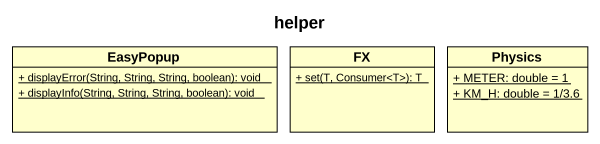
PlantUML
@startuml
title helper
hide circle
hide empty members
skinparam classAttributeIconSize 0
class EasyPopup {
  {static} + displayError(String, String, String, boolean): void
  {static} + displayInfo(String, String, String, boolean): void
}
class FX {
  {static} + set(T, Consumer<T>): T
}
class Physics {
  {static} + METER: double = 1
  {static} + KM_H: double = 1/3.6
}
@enduml
